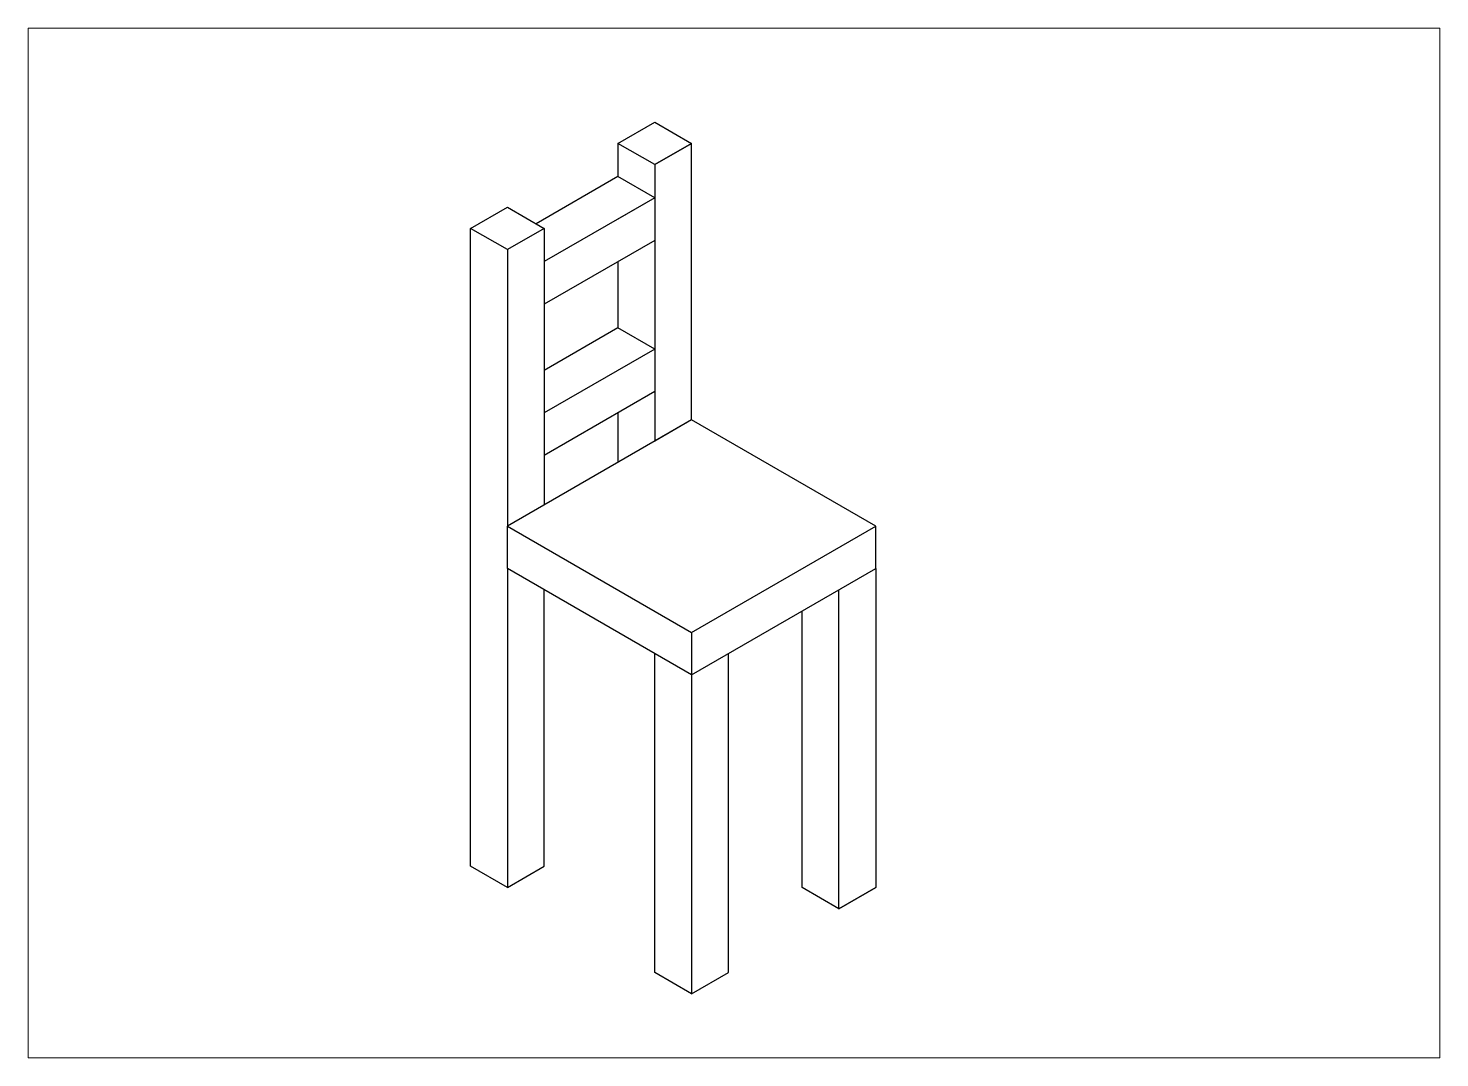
# Paper-space layout 'Layout1' of a CAD drawing. Header units: millimetres. Extents: x -2 to 247, y 10 to 191.
# The model-space entities are those that its viewports show. They can reach past a viewport. Long polylines and large blocks are cut down to what shows.
import ezdxf

# ---------------------------------------------------------------- set-up
doc = ezdxf.new("R2010")
doc.units = ezdxf.units.MM

msp = doc.modelspace()

# ---------------------------------------------------------------- linework, layer by layer
at = {"color": 35}
for p, q in [((2544.88158, 2500.37102), (2546.61363, 2501.37102)), ((2546.61363, 2501.37102), (2548.34568, 2500.37102)), ((2546.61363, 2499.37102), (2544.88158, 2500.37102)), ((2544.88158, 2500.37102), (2544.88158, 2498.80592)), ((2546.61363, 2499.37102), (2548.34568, 2500.37102)), ((2548.34568, 2500.37102), (2546.61363, 2499.37102)), ((2548.34568, 2487.37102), (2548.34568, 2500.37102)), ((2546.61363, 2499.37102), (2546.61363, 2486.37102)), ((2544.88158, 2498.80592), (2541.04084, 2496.58847)), ((2546.61363, 2497.80592), (2544.88158, 2498.80592)), ((2546.61363, 2497.80592), (2541.41748, 2494.80592)), ((2546.61363, 2497.80592), (2544.88158, 2496.80592)), ((2546.61363, 2497.80592), (2546.61363, 2495.80592)), ((2537.95338, 2496.37102), (2539.68543, 2497.37102)), ((2539.68543, 2497.37102), (2541.41748, 2496.37102)), ((2537.95338, 2481.37102), (2537.95338, 2496.37102)), ((2539.68543, 2495.37102), (2537.95338, 2496.37102)), ((2541.41748, 2496.37102), (2539.68543, 2495.37102)), ((2541.41748, 2496.37102), (2541.41748, 2483.37102)), ((2546.61363, 2495.80592), (2541.41748, 2492.80592)), ((2539.68543, 2495.37102), (2539.68543, 2482.37102)), ((2544.88158, 2494.80592), (2544.88158, 2491.69228)), ((2544.88158, 2491.69228), (2541.41748, 2489.69228)), ((2546.61363, 2490.69228), (2544.88158, 2491.69228)), ((2546.61363, 2490.69228), (2541.41748, 2487.69228)), ((2546.61363, 2490.69228), (2546.61363, 2488.69228)), ((2546.61363, 2488.69228), (2541.41748, 2485.69228)), ((2544.88158, 2487.69228), (2544.88158, 2485.37102)), ((2548.34568, 2487.37102), (2539.68543, 2482.37102)), ((2548.34568, 2487.37102), (2546.61363, 2486.37102)), ((2557.00594, 2482.37102), (2548.34568, 2487.37102)), ((2539.68543, 2482.37102), (2548.34568, 2477.37102)), ((2539.68543, 2480.37102), (2539.68543, 2482.37102)), ((2548.34568, 2477.37102), (2557.00594, 2482.37102)), ((2557.00594, 2480.37102), (2557.00594, 2482.37102)), ((2537.95338, 2466.37102), (2537.95338, 2481.37102)), ((2548.34568, 2475.37102), (2539.68543, 2480.37102)), ((2539.68543, 2480.37102), (2539.68543, 2465.37102)), ((2548.34568, 2475.37102), (2557.00594, 2480.37102)), ((2557.00594, 2480.37102), (2557.00594, 2465.37102)), ((2541.41748, 2466.37102), (2541.41748, 2479.37102)), ((2555.27388, 2464.37102), (2555.27388, 2479.37102)), ((2553.54183, 2465.37102), (2553.54183, 2478.37102)), ((2548.34568, 2477.37102), (2548.34568, 2475.37102)), ((2546.61363, 2461.37102), (2546.61363, 2476.37102)), ((2550.07773, 2461.37102), (2550.07773, 2476.37102)), ((2548.34568, 2475.37102), (2548.34568, 2460.37102)), ((2539.68543, 2465.37102), (2537.95338, 2466.37102)), ((2539.68543, 2465.37102), (2537.95338, 2466.37102)), ((2539.68543, 2465.37102), (2541.41748, 2466.37102)), ((2555.27388, 2464.37102), (2553.54183, 2465.37102)), ((2555.27388, 2464.37102), (2557.00594, 2465.37102)), ((2557.00594, 2465.37102), (2555.27388, 2464.37102)), ((2557.00594, 2465.37102), (2555.27388, 2464.37102)), ((2548.34568, 2460.37102), (2546.61363, 2461.37102)), ((2548.34568, 2460.37102), (2546.61363, 2461.37102)), ((2548.34568, 2460.37102), (2550.07773, 2461.37102)), ((2548.34568, 2460.37102), (2550.07773, 2461.37102))]:
    msp.add_line(p, q, dxfattribs=at)

psp = doc.layouts.get("Layout1")

# ---------------------------------------------------------------- viewports
at = {"layer": '0'}
psp.add_viewport(center=(122.31, 100.84), size=(248.47, 181.2178), view_center_point=(2550.33982, 2481.57376), view_height=48.4196078, dxfattribs=at)

doc.saveas('drawing.dxf')
